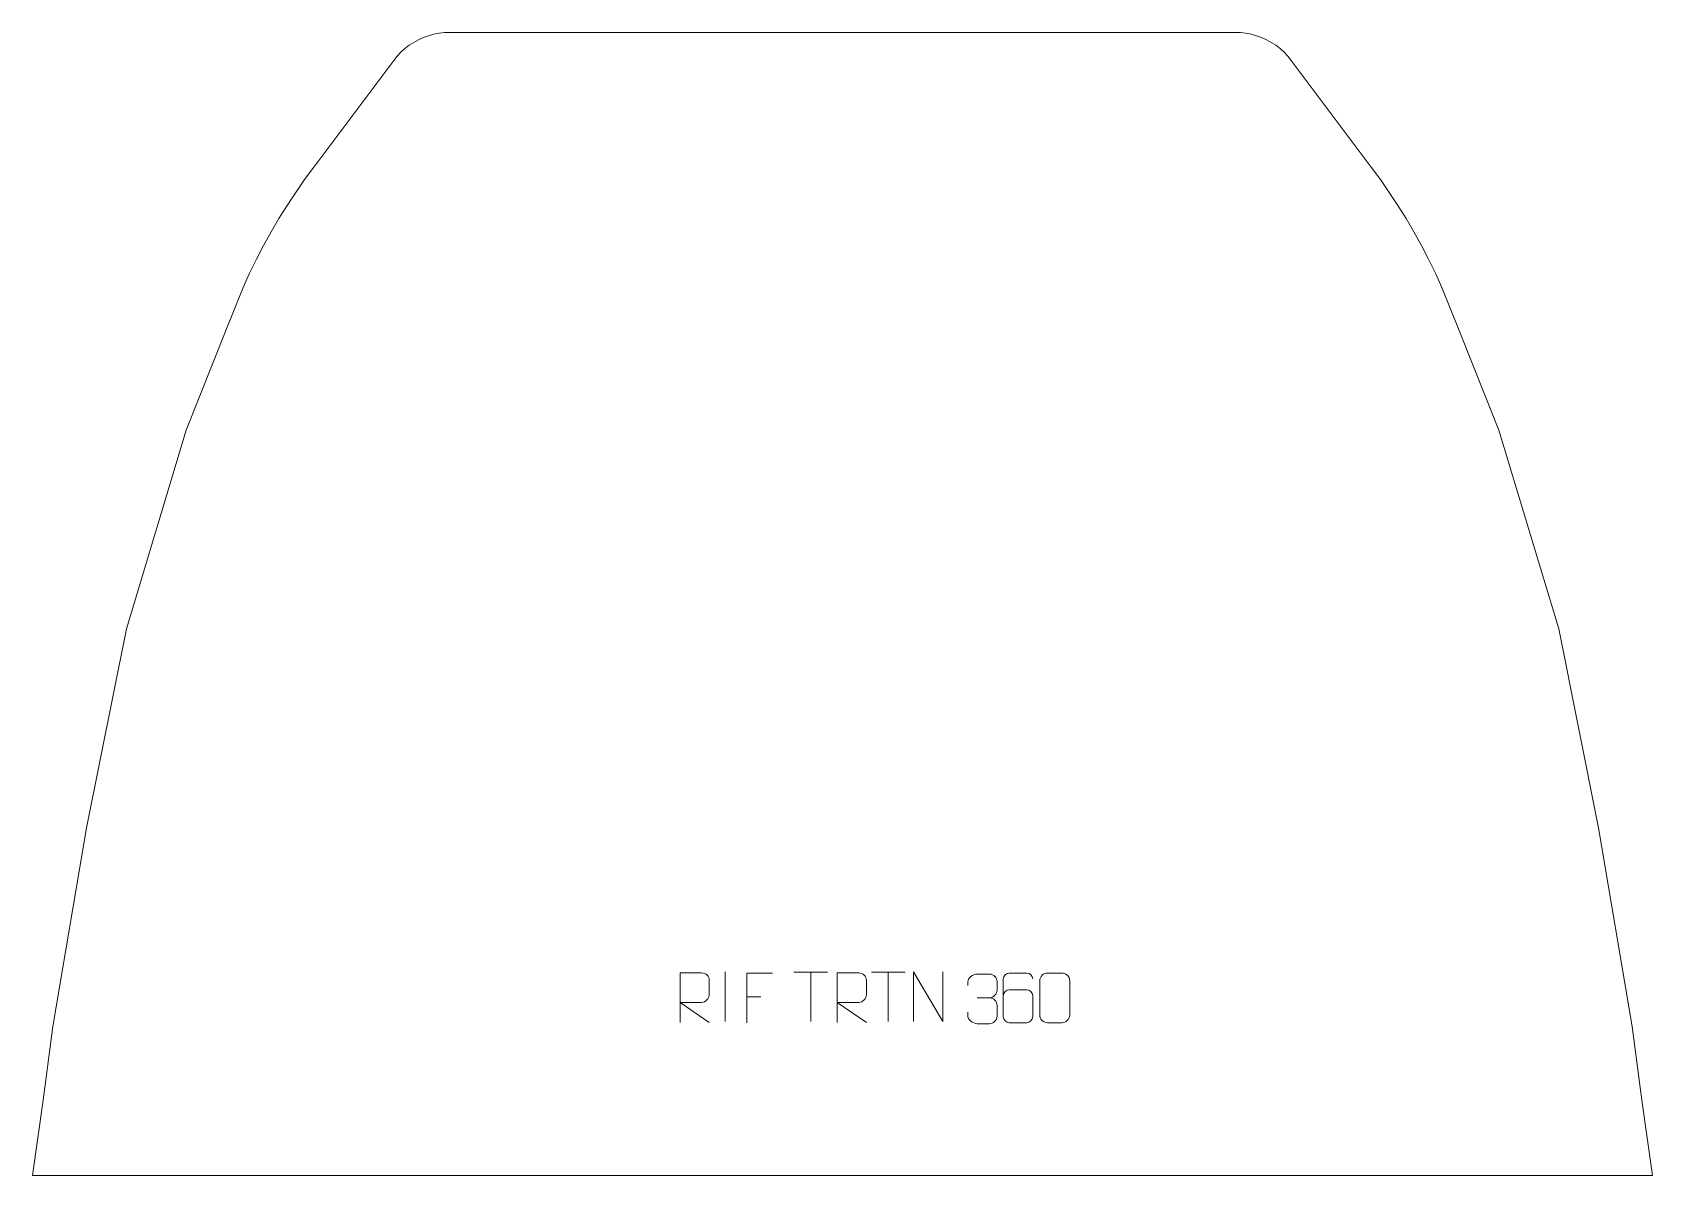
# Model space of a CAD drawing. Header units: millimetres. Extents: x -401 to 414, y 782 to 1357.
import ezdxf

# ---------------------------------------------------------------- set-up
doc = ezdxf.new("R2010")
doc.units = ezdxf.units.MM
doc.header["$MEASUREMENT"] = 0
doc.layers.add('layer 1', color=7, linetype='Continuous')

msp = doc.modelspace()

# ---------------------------------------------------------------- linework, layer by layer
at = {"layer": 'layer 1', "color": 242, "lineweight": 9}
msp.add_open_spline([(-190.9221, 1356.96), (-190.9221, 1356.96), (203.8977, 1356.96), (203.8977, 1356.96), (203.8977, 1356.96), (203.8977, 1356.96), (206.6137, 1356.8549), (206.6137, 1356.8549), (206.6137, 1356.8549), (206.6137, 1356.8549), (209.3122, 1356.5412), (209.3122, 1356.5412), (209.3122, 1356.5412), (209.3122, 1356.5412), (211.9799, 1356.0189), (211.9799, 1356.0189), (211.9799, 1356.0189), (211.9799, 1356.0189), (214.6, 1355.2938), (214.6, 1355.2938), (214.6, 1355.2938), (214.6, 1355.2938), (217.1547, 1354.3663), (217.1547, 1354.3663), (217.1547, 1354.3663), (217.1547, 1354.3663), (219.6306, 1353.246), (219.6306, 1353.246), (219.6306, 1353.246), (219.6306, 1353.246), (222.0127, 1351.9382), (222.0127, 1351.9382), (222.0127, 1351.9382), (222.0127, 1351.9382), (224.2861, 1350.4498), (224.2861, 1350.4498), (224.2861, 1350.4498), (224.2861, 1350.4498), (226.4391, 1348.7898), (226.4391, 1348.7898), (226.4391, 1348.7898), (226.4391, 1348.7898), (228.4563, 1346.9689), (228.4563, 1346.9689), (228.4563, 1346.9689), (228.4563, 1346.9689), (230.328, 1344.9986), (230.328, 1344.9986), (230.328, 1344.9986), (230.328, 1344.9986), (232.0424, 1342.8886), (232.0424, 1342.8886), (232.0424, 1342.8886), (232.0424, 1342.8886), (272.3136, 1289.1921), (272.3136, 1289.1921), (272.3136, 1289.1921), (272.3136, 1289.1921), (276.9197, 1282.8874), (276.9197, 1282.8874), (276.9197, 1282.8874), (276.9197, 1282.8874), (281.3663, 1276.4697), (281.3663, 1276.4697), (281.3663, 1276.4697), (281.3663, 1276.4697), (285.649, 1269.9411), (285.649, 1269.9411), (285.649, 1269.9411), (285.649, 1269.9411), (289.7683, 1263.3087), (289.7683, 1263.3087), (289.7683, 1263.3087), (289.7683, 1263.3087), (293.7207, 1256.5746), (293.7207, 1256.5746), (293.7207, 1256.5746), (293.7207, 1256.5746), (297.5009, 1249.7428), (297.5009, 1249.7428), (297.5009, 1249.7428), (297.5009, 1249.7428), (301.1102, 1242.8186), (301.1102, 1242.8186), (301.1102, 1242.8186), (301.1102, 1242.8186), (304.543, 1235.8059), (304.543, 1235.8059), (304.543, 1235.8059), (304.543, 1235.8059), (307.7996, 1228.7086), (307.7996, 1228.7086), (307.7996, 1228.7086), (307.7996, 1228.7086), (316.4877, 1206.9598), (316.4877, 1206.9598), (316.4877, 1206.9598), (316.4877, 1206.9598), (336.488, 1156.9603), (336.488, 1156.9603), (336.488, 1156.9603), (336.488, 1156.9603), (366.4872, 1056.9596), (366.4872, 1056.9596), (366.4872, 1056.9596), (366.4872, 1056.9596), (386.4874, 956.9606), (386.4874, 956.9606), (386.4874, 956.9606), (386.4874, 956.9606), (403.4878, 856.9603), (403.4878, 856.9603), (403.4878, 856.9603), (403.4878, 856.9603), (408.2963, 819.9654), (408.2963, 819.9654), (408.2963, 819.9654), (408.2963, 819.9654), (413.7028, 781.9602), (413.7028, 781.9602), (413.7028, 781.9602), (413.7028, 781.9602), (-400.729, 781.9602), (-400.729, 781.9602), (-400.729, 781.9602), (-400.729, 781.9602), (-395.322, 819.9654), (-395.322, 819.9654), (-395.322, 819.9654), (-395.322, 819.9654), (-390.5122, 856.9603), (-390.5122, 856.9603), (-390.5122, 856.9603), (-390.5122, 856.9603), (-373.5118, 956.9606), (-373.5118, 956.9606), (-373.5118, 956.9606), (-373.5118, 956.9606), (-353.5129, 1056.9596), (-353.5129, 1056.9596), (-353.5129, 1056.9596), (-353.5129, 1056.9596), (-323.5124, 1156.9603), (-323.5124, 1156.9603), (-323.5124, 1156.9603), (-323.5124, 1156.9603), (-303.5117, 1206.9598), (-303.5117, 1206.9598), (-303.5117, 1206.9598), (-303.5117, 1206.9598), (-294.8253, 1228.7086), (-294.8253, 1228.7086), (-294.8253, 1228.7086), (-294.8253, 1228.7086), (-291.5674, 1235.8059), (-291.5674, 1235.8059), (-291.5674, 1235.8059), (-291.5674, 1235.8059), (-288.1342, 1242.8186), (-288.1342, 1242.8186), (-288.1342, 1242.8186), (-288.1342, 1242.8186), (-284.5253, 1249.7428), (-284.5253, 1249.7428), (-284.5253, 1249.7428), (-284.5253, 1249.7428), (-280.7446, 1256.5746), (-280.7446, 1256.5746), (-280.7446, 1256.5746), (-280.7446, 1256.5746), (-276.794, 1263.3087), (-276.794, 1263.3087), (-276.794, 1263.3087), (-276.794, 1263.3087), (-272.6752, 1269.9411), (-272.6752, 1269.9411), (-272.6752, 1269.9411), (-272.6752, 1269.9411), (-268.3907, 1276.4697), (-268.3907, 1276.4697), (-268.3907, 1276.4697), (-268.3907, 1276.4697), (-263.9436, 1282.8874), (-263.9436, 1282.8874), (-263.9436, 1282.8874), (-263.9436, 1282.8874), (-259.3376, 1289.1921), (-259.3376, 1289.1921), (-259.3376, 1289.1921), (-259.3376, 1289.1921), (-219.0663, 1342.8886), (-219.0663, 1342.8886), (-219.0663, 1342.8886), (-219.0663, 1342.8886), (-217.3524, 1344.9986), (-217.3524, 1344.9986), (-217.3524, 1344.9986), (-217.3524, 1344.9986), (-215.482, 1346.9689), (-215.482, 1346.9689), (-215.482, 1346.9689), (-215.482, 1346.9689), (-213.4635, 1348.7898), (-213.4635, 1348.7898), (-213.4635, 1348.7898), (-213.4635, 1348.7898), (-211.3119, 1350.4498), (-211.3119, 1350.4498), (-211.3119, 1350.4498), (-211.3119, 1350.4498), (-209.0366, 1351.9382), (-209.0366, 1351.9382), (-209.0366, 1351.9382), (-209.0366, 1351.9382), (-206.655, 1353.246), (-206.655, 1353.246), (-206.655, 1353.246), (-206.655, 1353.246), (-204.1791, 1354.3663), (-204.1791, 1354.3663), (-204.1791, 1354.3663), (-204.1791, 1354.3663), (-201.6239, 1355.2938), (-201.6239, 1355.2938), (-201.6239, 1355.2938), (-201.6239, 1355.2938), (-199.0056, 1356.0189), (-199.0056, 1356.0189), (-199.0056, 1356.0189), (-199.0056, 1356.0189), (-196.3379, 1356.5412), (-196.3379, 1356.5412), (-196.3379, 1356.5412), (-196.3379, 1356.5412), (-193.6377, 1356.8549), (-193.6377, 1356.8549), (-193.6377, 1356.8549), (-193.6377, 1356.8549), (-190.9221, 1356.96), (-190.9221, 1356.96)], degree=3, knots=[0, 0, 0, 0, 0.01639344, 0.01639344, 0.01639344, 0.01639344, 0.03278689, 0.03278689, 0.03278689, 0.03278689, 0.04918033, 0.04918033, 0.04918033, 0.04918033, 0.06557377, 0.06557377, 0.06557377, 0.06557377, 0.08196721, 0.08196721, 0.08196721, 0.08196721, 0.09836066, 0.09836066, 0.09836066, 0.09836066, 0.1147541, 0.1147541, 0.1147541, 0.1147541, 0.13114754, 0.13114754, 0.13114754, 0.13114754, 0.14754098, 0.14754098, 0.14754098, 0.14754098, 0.16393443, 0.16393443, 0.16393443, 0.16393443, 0.18032787, 0.18032787, 0.18032787, 0.18032787, 0.19672131, 0.19672131, 0.19672131, 0.19672131, 0.21311475, 0.21311475, 0.21311475, 0.21311475, 0.2295082, 0.2295082, 0.2295082, 0.2295082, 0.24590164, 0.24590164, 0.24590164, 0.24590164, 0.26229508, 0.26229508, 0.26229508, 0.26229508, 0.27868852, 0.27868852, 0.27868852, 0.27868852, 0.29508197, 0.29508197, 0.29508197, 0.29508197, 0.31147541, 0.31147541, 0.31147541, 0.31147541, 0.32786885, 0.32786885, 0.32786885, 0.32786885, 0.3442623, 0.3442623, 0.3442623, 0.3442623, 0.36065574, 0.36065574, 0.36065574, 0.36065574, 0.37704918, 0.37704918, 0.37704918, 0.37704918, 0.39344262, 0.39344262, 0.39344262, 0.39344262, 0.40983607, 0.40983607, 0.40983607, 0.40983607, 0.42622951, 0.42622951, 0.42622951, 0.42622951, 0.44262295, 0.44262295, 0.44262295, 0.44262295, 0.45901639, 0.45901639, 0.45901639, 0.45901639, 0.47540984, 0.47540984, 0.47540984, 0.47540984, 0.49180328, 0.49180328, 0.49180328, 0.49180328, 0.50819672, 0.50819672, 0.50819672, 0.50819672, 0.52459016, 0.52459016, 0.52459016, 0.52459016, 0.54098361, 0.54098361, 0.54098361, 0.54098361, 0.55737705, 0.55737705, 0.55737705, 0.55737705, 0.57377049, 0.57377049, 0.57377049, 0.57377049, 0.59016393, 0.59016393, 0.59016393, 0.59016393, 0.60655738, 0.60655738, 0.60655738, 0.60655738, 0.62295082, 0.62295082, 0.62295082, 0.62295082, 0.63934426, 0.63934426, 0.63934426, 0.63934426, 0.6557377, 0.6557377, 0.6557377, 0.6557377, 0.67213115, 0.67213115, 0.67213115, 0.67213115, 0.68852459, 0.68852459, 0.68852459, 0.68852459, 0.70491803, 0.70491803, 0.70491803, 0.70491803, 0.72131148, 0.72131148, 0.72131148, 0.72131148, 0.73770492, 0.73770492, 0.73770492, 0.73770492, 0.75409836, 0.75409836, 0.75409836, 0.75409836, 0.7704918, 0.7704918, 0.7704918, 0.7704918, 0.78688525, 0.78688525, 0.78688525, 0.78688525, 0.80327869, 0.80327869, 0.80327869, 0.80327869, 0.81967213, 0.81967213, 0.81967213, 0.81967213, 0.83606557, 0.83606557, 0.83606557, 0.83606557, 0.85245902, 0.85245902, 0.85245902, 0.85245902, 0.86885246, 0.86885246, 0.86885246, 0.86885246, 0.8852459, 0.8852459, 0.8852459, 0.8852459, 0.90163934, 0.90163934, 0.90163934, 0.90163934, 0.91803279, 0.91803279, 0.91803279, 0.91803279, 0.93442623, 0.93442623, 0.93442623, 0.93442623, 0.95081967, 0.95081967, 0.95081967, 0.95081967, 0.96721311, 0.96721311, 0.96721311, 0.96721311, 1, 1, 1, 1], dxfattribs=at)
at = {"layer": 'layer 1', "color": 250, "lineweight": 9}
for points, knots in [([(-75.1462, 858.976), (-75.1462, 858.976), (-75.1462, 883.9295), (-75.1462, 883.9295), (-75.1462, 883.9295), (-71.5514, 883.9295), (-67.9559, 883.9295), (-64.3607, 883.9295), (-64.3607, 883.9295), (-62.0354, 883.8918), (-60.4781, 882.4018), (-60.4822, 880.0354), (-60.4822, 880.0354), (-60.4826, 877.9999), (-60.4826, 874.9405), (-60.4822, 872.9045), (-60.4822, 872.9045), (-60.4887, 871.029), (-62.301, 869.0872), (-64.3105, 869.0681), (-64.3105, 869.0681), (-64.3105, 869.0681), (-75.1462, 869.0681), (-75.1462, 869.0681), (-75.1462, 869.0681), (-75.1462, 869.0681), (-60.4915, 858.976), (-60.4915, 858.976)], [0, 0, 0, 0, 0.125, 0.125, 0.125, 0.125, 0.25, 0.25, 0.25, 0.25, 0.375, 0.375, 0.375, 0.375, 0.5, 0.5, 0.5, 0.5, 0.625, 0.625, 0.625, 0.625, 0.75, 0.75, 0.75, 0.75, 1, 1, 1, 1]), ([(-28.7763, 883.7842), (-28.7763, 883.7842), (-41.6503, 883.7842), (-41.6503, 883.7842), (-41.6503, 883.7842), (-41.6503, 883.7842), (-41.6503, 858.8306), (-41.6503, 858.8306)], [0, 0, 0, 0, 0.33333333, 0.33333333, 0.33333333, 0.33333333, 1, 1, 1, 1]), ([(3.8538, 858.976), (3.8538, 858.976), (3.8538, 883.9295), (3.8538, 883.9295), (3.8538, 883.9295), (7.4486, 883.9295), (11.0441, 883.9295), (14.6393, 883.9295), (14.6393, 883.9295), (16.9646, 883.8918), (18.5219, 882.4018), (18.5178, 880.0354), (18.5178, 880.0354), (18.5174, 877.9999), (18.5174, 874.9405), (18.5178, 872.9045), (18.5178, 872.9045), (18.5113, 871.029), (16.699, 869.0872), (14.6895, 869.0681), (14.6895, 869.0681), (14.6895, 869.0681), (3.8538, 869.0681), (3.8538, 869.0681), (3.8538, 869.0681), (3.8538, 869.0681), (18.5085, 858.976), (18.5085, 858.976)], [0, 0, 0, 0, 0.125, 0.125, 0.125, 0.125, 0.25, 0.25, 0.25, 0.25, 0.375, 0.375, 0.375, 0.375, 0.5, 0.5, 0.5, 0.5, 0.625, 0.625, 0.625, 0.625, 0.75, 0.75, 0.75, 0.75, 1, 1, 1, 1]), ([(42.1904, 859.4278), (42.1904, 859.4278), (42.1904, 884.3813), (42.1904, 884.3813), (42.1904, 884.3813), (42.1904, 884.3813), (56.8452, 859.4278), (56.8452, 859.4278), (56.8452, 859.4278), (56.8452, 859.4278), (56.8452, 884.3813), (56.8452, 884.3813)], [0, 0, 0, 0, 0.25, 0.25, 0.25, 0.25, 0.5, 0.5, 0.5, 0.5, 1, 1, 1, 1]), ([(69.463, 877.6024), (69.463, 877.6024), (69.463, 879.4596), (69.463, 879.4596), (69.463, 879.4596), (69.4487, 881.2015), (72.1132, 883.3196), (74.1723, 883.2969), (74.1723, 883.2969), (76.2364, 883.2969), (78.3004, 883.2969), (80.3641, 883.2969), (80.3641, 883.2969), (82.5586, 883.3057), (84.1569, 881.4589), (84.2013, 879.5468), (84.2013, 879.5468), (84.2009, 878.1117), (84.2009, 876.6766), (84.2013, 875.2411), (84.2013, 875.2411), (84.1527, 873.5876), (82.5501, 871.3576), (80.3518, 871.3676), (80.3518, 871.3676), (82.5555, 871.3564), (84.1635, 869.5532), (84.2175, 867.4937), (84.2175, 867.4937), (84.2171, 865.709), (84.2171, 863.9243), (84.2175, 862.1392), (84.2175, 862.1392), (84.2276, 860.0778), (82.1727, 858.3147), (80.3518, 858.3228), (80.3518, 858.3228), (78.2865, 858.3231), (76.2213, 858.3231), (74.1557, 858.3228), (74.1557, 858.3228), (71.9871, 858.3343), (69.4561, 860.7345), (69.4375, 862.1963), (69.4375, 862.1963), (69.4375, 862.1963), (69.4375, 864.1049), (69.4375, 864.1049)], [0, 0, 0, 0, 0.07692308, 0.07692308, 0.07692308, 0.07692308, 0.15384615, 0.15384615, 0.15384615, 0.15384615, 0.23076923, 0.23076923, 0.23076923, 0.23076923, 0.30769231, 0.30769231, 0.30769231, 0.30769231, 0.38461538, 0.38461538, 0.38461538, 0.38461538, 0.46153846, 0.46153846, 0.46153846, 0.46153846, 0.53846154, 0.53846154, 0.53846154, 0.53846154, 0.61538462, 0.61538462, 0.61538462, 0.61538462, 0.69230769, 0.69230769, 0.69230769, 0.69230769, 0.76923077, 0.76923077, 0.76923077, 0.76923077, 0.84615385, 0.84615385, 0.84615385, 0.84615385, 1, 1, 1, 1]), ([(102.1543, 880.8597), (102.1302, 882.1992), (100.774, 883.8524), (99.2021, 883.8181), (99.2021, 883.8181), (96.2173, 883.8178), (93.2321, 883.8178), (90.2467, 883.8181), (90.2467, 883.8181), (89.0276, 883.833), (87.2994, 882.3954), (87.2944, 880.8597), (87.2944, 880.8597), (87.2947, 874.4992), (87.2947, 868.1384), (87.2944, 861.7777), (87.2944, 861.7777), (87.2991, 860.6148), (89.0276, 858.8437), (90.2467, 858.8193), (90.2467, 858.8193), (93.2321, 858.8196), (96.2173, 858.8196), (99.2021, 858.8193), (99.2021, 858.8193), (100.4802, 858.8631), (102.1499, 860.4776), (102.1543, 861.7777), (102.1543, 861.7777), (102.1543, 865.361), (102.1543, 868.9441), (102.1543, 872.5268), (102.1543, 872.5268), (102.1158, 874.005), (100.5331, 875.4379), (99.2021, 875.4359), (99.2021, 875.4359), (96.2173, 875.4362), (93.2321, 875.4362), (90.2467, 875.4359), (90.2467, 875.4359), (88.9172, 875.4409), (87.2742, 873.9336), (87.3159, 872.5051)], [0, 0, 0, 0, 0.08333333, 0.08333333, 0.08333333, 0.08333333, 0.16666667, 0.16666667, 0.16666667, 0.16666667, 0.25, 0.25, 0.25, 0.25, 0.33333333, 0.33333333, 0.33333333, 0.33333333, 0.41666667, 0.41666667, 0.41666667, 0.41666667, 0.5, 0.5, 0.5, 0.5, 0.58333333, 0.58333333, 0.58333333, 0.58333333, 0.66666667, 0.66666667, 0.66666667, 0.66666667, 0.75, 0.75, 0.75, 0.75, 0.83333333, 0.83333333, 0.83333333, 0.83333333, 1, 1, 1, 1]), ([(109.592, 883.8565), (111.9581, 883.8565), (114.3246, 883.8565), (116.6911, 883.8565), (116.6911, 883.8565), (118.6716, 883.8921), (120.6976, 882.3978), (120.7247, 879.9557), (120.7247, 879.9557), (120.7243, 874.1983), (120.7243, 868.4405), (120.7247, 862.6823), (120.7247, 862.6823), (120.5826, 860.3547), (118.8762, 858.8724), (116.6911, 858.8616), (116.6911, 858.8616), (114.3187, 858.862), (111.9463, 858.862), (109.5743, 858.8616), (109.5743, 858.8616), (107.6158, 858.756), (105.6094, 860.6439), (105.6208, 862.6649), (105.6208, 862.6649), (105.6212, 868.4455), (105.6212, 874.2258), (105.6208, 880.0056), (105.6208, 880.0056), (105.6251, 882.1476), (107.4022, 883.8701), (109.592, 883.8565)], [0, 0, 0, 0, 0.11111111, 0.11111111, 0.11111111, 0.11111111, 0.22222222, 0.22222222, 0.22222222, 0.22222222, 0.33333333, 0.33333333, 0.33333333, 0.33333333, 0.44444444, 0.44444444, 0.44444444, 0.44444444, 0.55555556, 0.55555556, 0.55555556, 0.55555556, 0.66666667, 0.66666667, 0.66666667, 0.66666667, 0.77777778, 0.77777778, 0.77777778, 0.77777778, 1, 1, 1, 1])]:
    msp.add_open_spline(points, degree=3, knots=knots, dxfattribs=at)
for points in [[(-52.4822, 884.3916), (-52.4822, 884.3916), (-52.4822, 859.4175), (-52.4822, 859.4175)], [(-17.9758, 884.3578), (-17.9758, 884.3578), (-0.9886, 884.3578), (-0.9886, 884.3578)], [(-9.482, 859.4278), (-9.482, 859.4278), (-9.482, 884.3813), (-9.482, 884.3813)], [(21.0242, 884.3578), (21.0242, 884.3578), (38.0114, 884.3578), (38.0114, 884.3578)], [(29.518, 859.4278), (29.518, 859.4278), (29.518, 884.3813), (29.518, 884.3813)], [(-41.6503, 871.9045), (-41.6503, 871.9045), (-34.4822, 871.9045), (-34.4822, 871.9045)], [(74.1727, 871.3572), (74.1727, 871.3572), (80.3691, 871.3572), (80.3691, 871.3572)]]:
    msp.add_open_spline(points, degree=3, dxfattribs=at)

doc.saveas('drawing.dxf')
